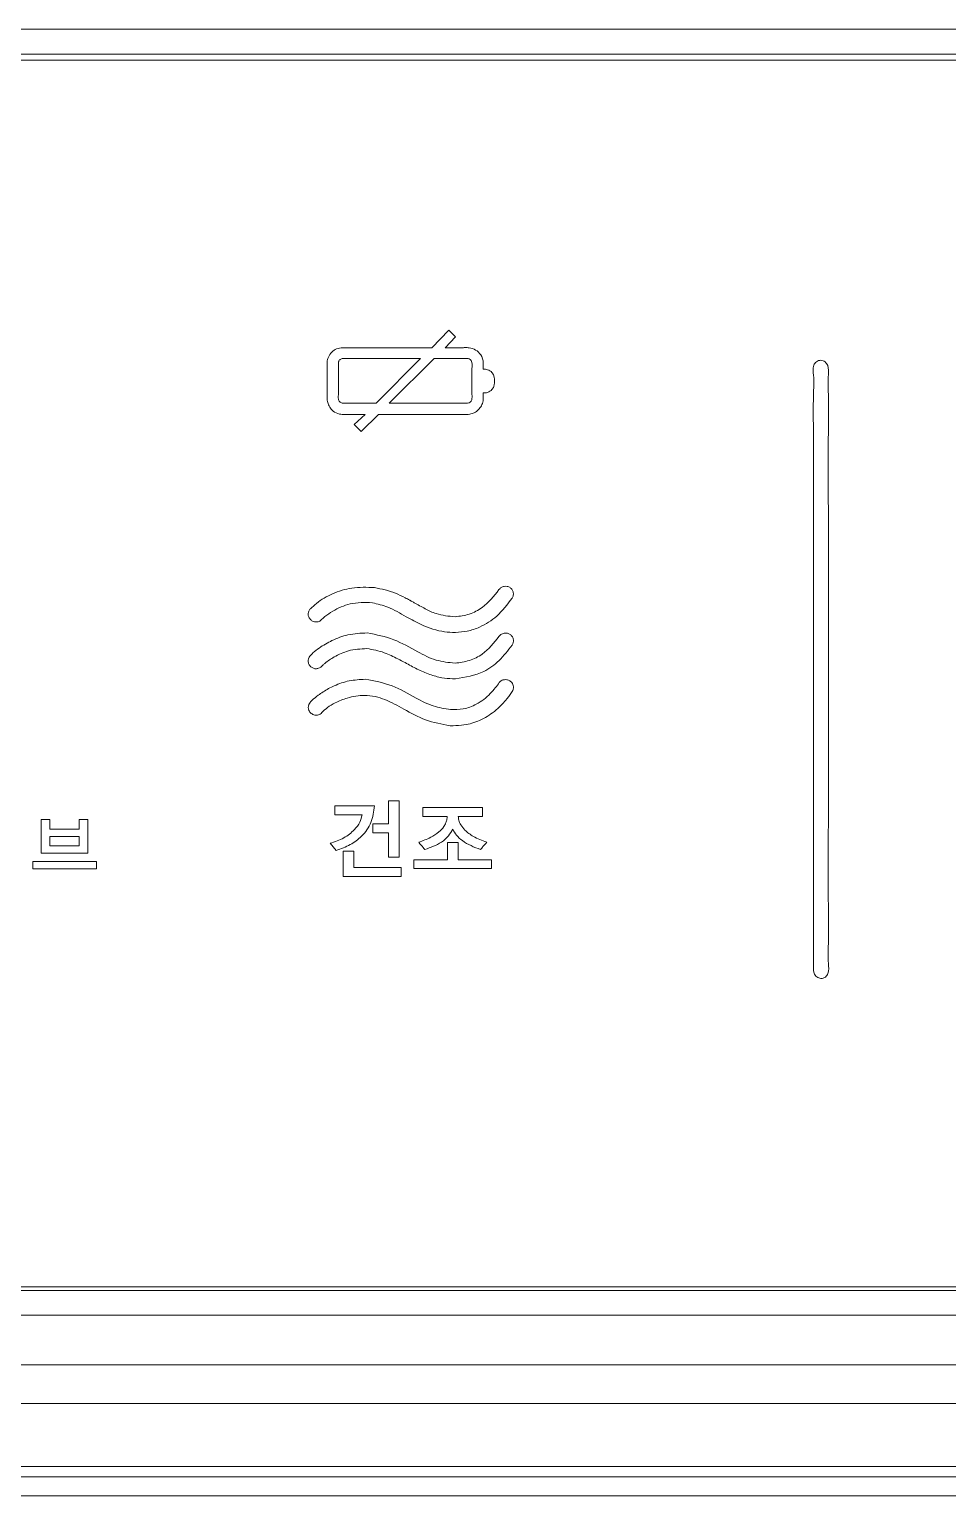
# Model space of a CAD drawing. Extents: x -1671 to 824, y 68 to 2359.
# Drawn here: x -841 to -803.9, y 946.9 to 1006.2 of the extents above; entities that cross this region are included whole.
import ezdxf

# ---------------------------------------------------------------- set-up
doc = ezdxf.new("R2010")
doc.units = 0
doc.header["$LTSCALE"] = 20
doc.header["$MEASUREMENT"] = 0
doc.layers.get('0').update_dxf_attribs({"linetype": 'CONTINUOUS'})

msp = doc.modelspace()

# ---------------------------------------------------------------- linework, layer by layer
at = {"color": 7, "linetype": 'Continuous', "lineweight": 15}
for p, q in [((-680.601, 1006.208), (-884.601, 1006.208)), ((-884.601, 1005.208), (-680.601, 1005.208)), ((-884.693, 1004.958), (-680.693, 1004.958)), ((-824.707, 993.334), (-824.022, 994.042)), ((-824.022, 994.042), (-823.747, 993.768)), ((-823.747, 993.768), (-824.159, 993.334)), ((-826.948, 991.093), (-825.165, 992.899)), ((-824.616, 992.899), (-826.422, 991.093)), ((-827.839, 990.225), (-827.405, 990.636)), ((-827.565, 989.95), (-827.839, 990.225)), ((-826.856, 990.636), (-827.565, 989.95)), ((-828.62, 974.446), (-828.62, 974.807)), ((-828.62, 974.807), (-827.024, 974.807)), ((-826.451, 975.012), (-826.021, 975.012)), ((-826.451, 974.081), (-826.451, 975.012)), ((-826.021, 975.012), (-826.021, 972.732)), ((-840.487, 974.26), (-840.135, 974.26)), ((-840.487, 972.897), (-840.487, 974.26)), ((-840.135, 974.26), (-840.135, 973.859)), ((-838.953, 973.859), (-838.953, 974.26)), ((-838.953, 974.26), (-838.604, 974.26)), ((-838.604, 974.26), (-838.604, 972.897)), ((-827.524, 974.446), (-828.62, 974.446)), ((-825.07, 974.737), (-822.654, 974.737)), ((-825.07, 974.377), (-825.07, 974.737)), ((-824.087, 974.375), (-825.07, 974.377)), ((-822.654, 974.377), (-823.637, 974.375)), ((-822.654, 974.737), (-822.654, 974.377)), ((-840.135, 973.859), (-838.953, 973.859)), ((-827.086, 974.081), (-826.451, 974.081)), ((-827.086, 973.721), (-827.086, 974.081)), ((-826.451, 973.721), (-827.086, 973.721)), ((-826.451, 972.732), (-826.451, 973.721)), ((-840.135, 973.565), (-838.953, 973.565)), ((-840.135, 973.192), (-840.135, 973.565)), ((-838.953, 973.192), (-840.135, 973.192)), ((-838.953, 973.565), (-838.953, 973.192)), ((-828.571, 973.006), (-828.815, 973.293)), ((-824.077, 972.631), (-824.077, 973.321)), ((-824.077, 973.321), (-823.647, 973.321)), ((-823.647, 973.321), (-823.647, 972.631)), ((-840.827, 972.553), (-838.26, 972.553)), ((-840.827, 972.258), (-840.827, 972.553)), ((-838.604, 972.897), (-840.487, 972.897)), ((-838.26, 972.553), (-838.26, 972.258)), ((-828.284, 971.957), (-828.284, 972.978)), ((-828.284, 972.978), (-827.854, 972.978)), ((-827.854, 972.978), (-827.854, 972.318)), ((-826.021, 972.732), (-826.451, 972.732)), ((-825.431, 972.631), (-824.077, 972.631)), ((-825.431, 972.27), (-825.431, 972.631)), ((-823.647, 972.631), (-822.293, 972.631)), ((-822.293, 972.631), (-822.293, 972.27)), ((-838.26, 972.258), (-840.827, 972.258)), ((-825.938, 971.957), (-828.284, 971.957)), ((-827.854, 972.318), (-825.938, 972.318)), ((-825.938, 972.318), (-825.938, 971.957)), ((-822.293, 972.27), (-825.431, 972.27)), ((-680.693, 955.358), (-884.693, 955.358)), ((-680.601, 955.208), (-884.601, 955.208)), ((-884.601, 954.208), (-680.601, 954.208)), ((-680.601, 952.208), (-884.601, 952.208)), ((-686.219, 950.64), (-878.983, 950.64)), ((-879.045, 948.095), (-686.157, 948.095)), ((-686.157, 947.669), (-879.045, 947.669)), ((-883.688, 946.914), (-681.514, 946.914)), ((-883.688, 946.914), (-681.514, 946.914))]:
    msp.add_line(p, q, dxfattribs=at)
for points, knots in [([(-827.405, 990.636), (-827.558, 990.636), (-827.778, 990.636), (-828.051, 990.636), (-828.243, 990.636), (-828.463, 990.638), (-828.687, 990.745), (-828.839, 990.927), (-828.916, 991.111), (-828.938, 991.26), (-828.936, 991.353), (-828.936, 991.421), (-828.936, 991.535), (-828.936, 991.81), (-828.939, 992.185), (-828.932, 992.519), (-828.941, 992.747), (-828.912, 992.919), (-828.798, 993.117), (-828.613, 993.276), (-828.413, 993.332), (-828.289, 993.334), (-828.193, 993.334), (-828.036, 993.334), (-827.678, 993.334), (-826.551, 993.334), (-825.527, 993.334), (-824.707, 993.334)], [0, 0, 0, 0, 0.058091, 0.083652, 0.103735, 0.130899, 0.166758, 0.193525, 0.219364, 0.241617, 0.250114, 0.254584, 0.267551, 0.293485, 0.358838, 0.410186, 0.420214, 0.445292, 0.475203, 0.50531, 0.53575, 0.551476, 0.552642, 0.572092, 0.610993, 0.688794, 1, 1, 1, 1]), ([(-824.159, 993.334), (-824.022, 993.335), (-823.779, 993.338), (-823.512, 993.324), (-823.329, 993.343), (-823.158, 993.332), (-822.925, 993.257), (-822.693, 993.047), (-822.617, 992.789), (-822.628, 992.59), (-822.628, 992.506), (-822.627, 992.465)], [0, 0, 0, 0, 0.1929695, 0.3445884, 0.3777364, 0.4531149, 0.5846602, 0.7168715, 0.8812144, 0.9425683, 1, 1, 1, 1]), ([(-825.165, 992.899), (-825.78, 992.899), (-826.654, 992.899), (-827.639, 992.9), (-828.058, 992.898), (-828.257, 992.9), (-828.367, 992.896), (-828.429, 992.847), (-828.459, 992.806), (-828.477, 992.759), (-828.482, 992.648), (-828.475, 992.326), (-828.485, 991.917), (-828.472, 991.509), (-828.494, 991.309), (-828.464, 991.194), (-828.43, 991.144), (-828.34, 991.08), (-828.102, 991.104), (-827.635, 991.086), (-827.223, 991.09), (-826.948, 991.093)], [0, 0, 0, 0, 0.284232, 0.403609, 0.456135, 0.476771, 0.496735, 0.504586, 0.512265, 0.519887, 0.527658, 0.563187, 0.669301, 0.715991, 0.752037, 0.76105, 0.770132, 0.779463, 0.810512, 0.873675, 1, 1, 1, 1]), ([(-826.422, 991.093), (-825.807, 991.097), (-824.935, 991.101), (-823.94, 991.084), (-823.491, 991.106), (-823.238, 991.066), (-823.126, 991.16), (-823.091, 991.222), (-823.075, 991.333), (-823.097, 991.657), (-823.075, 992.066), (-823.094, 992.473), (-823.064, 992.687), (-823.114, 992.823), (-823.188, 992.888), (-823.286, 992.903), (-823.487, 992.895), (-823.932, 992.903), (-824.342, 992.901), (-824.616, 992.899)], [0, 0, 0, 0, 0.284031, 0.403324, 0.455813, 0.495453, 0.511716, 0.519806, 0.527645, 0.563088, 0.669126, 0.715783, 0.752086, 0.766203, 0.780714, 0.794867, 0.810646, 0.873764, 1, 1, 1, 1]), ([(-808.981, 967.826), (-809.042, 967.842), (-809.163, 967.873), (-809.303, 968.096), (-809.265, 968.554), (-809.293, 969.461), (-809.273, 971.319), (-809.288, 975.019), (-809.275, 980.311), (-809.293, 985.606), (-809.265, 989.302), (-809.305, 991.166), (-809.248, 992.078), (-809.328, 992.56), (-809.171, 992.782), (-808.985, 992.851), (-808.801, 992.772), (-808.659, 992.559), (-808.698, 992.094), (-808.669, 991.192), (-808.69, 989.331), (-808.674, 985.633), (-808.687, 980.34), (-808.669, 975.045), (-808.698, 971.349), (-808.658, 969.485), (-808.714, 968.572), (-808.635, 968.091), (-808.792, 967.868), (-808.918, 967.826), (-808.981, 967.826), (-808.981, 967.826)], [0, 0, 0, 0, 0.003594, 0.007186, 0.014387, 0.030065, 0.061421, 0.124132, 0.249555, 0.374978, 0.43769, 0.469045, 0.484723, 0.492757, 0.49623, 0.499969, 0.503566, 0.507181, 0.514394, 0.530072, 0.561428, 0.624139, 0.749562, 0.874985, 0.937697, 0.969053, 0.984731, 0.992759, 0.996236, 0.99999, 1, 1, 1, 1]), ([(-822.627, 992.465), (-822.568, 992.463), (-822.437, 992.459), (-822.279, 992.356), (-822.2, 992.213), (-822.174, 992.093), (-822.168, 991.985), (-822.174, 991.877), (-822.199, 991.756), (-822.279, 991.614), (-822.437, 991.511), (-822.568, 991.507), (-822.627, 991.505)], [0, 0, 0, 0, 0.116021, 0.257577, 0.349634, 0.435253, 0.49997, 0.56466, 0.650239, 0.742423, 0.883979, 1, 1, 1, 1]), ([(-822.627, 991.505), (-822.627, 991.462), (-822.628, 991.354), (-822.622, 991.177), (-822.694, 990.983), (-822.82, 990.82), (-822.983, 990.699), (-823.186, 990.627), (-823.389, 990.638), (-823.582, 990.636), (-824.042, 990.637), (-825.133, 990.636), (-826.167, 990.636), (-826.856, 990.636)], [0, 0, 0, 0, 0.026857, 0.067346, 0.109553, 0.152226, 0.194381, 0.234653, 0.283803, 0.319613, 0.355423, 0.570282, 1, 1, 1, 1]), ([(-821.993, 983.553), (-821.963, 983.584), (-821.906, 983.647), (-821.783, 983.69), (-821.657, 983.692), (-821.539, 983.642), (-821.454, 983.55), (-821.407, 983.438), (-821.404, 983.314), (-821.443, 983.243), (-821.462, 983.207)], [0, 0, 0, 0, 0.129627, 0.257478, 0.383845, 0.510272, 0.635753, 0.75668, 0.876177, 1, 1, 1, 1]), ([(-829.613, 982.777), (-829.531, 982.851), (-829.262, 983.095), (-828.712, 983.418), (-827.91, 983.666), (-827.333, 983.646), (-827.025, 983.634)], [0, 0, 0, 0, 0.1175269, 0.386979, 0.6740801, 1, 1, 1, 1]), ([(-827.025, 983.634), (-826.736, 983.574), (-826.306, 983.485), (-825.851, 983.256), (-825.651, 983.151), (-825.569, 983.107), (-825.508, 983.073), (-825.457, 983.046), (-825.415, 983.023)], [0, 0, 0, 0, 0.5089775, 0.7564637, 0.8788388, 0.8992529, 0.9175628, 1, 1, 1, 1]), ([(-823.765, 982.452), (-823.57, 982.478), (-823.183, 982.531), (-822.527, 982.871), (-822.199, 983.289), (-821.993, 983.553)], [0, 0, 0, 0, 0.271389, 0.540762, 1, 1, 1, 1]), ([(-821.462, 983.207), (-821.654, 982.949), (-822.011, 982.47), (-822.675, 982.056), (-823.253, 981.854), (-823.586, 981.831), (-823.744, 981.82)], [0, 0, 0, 0, 0.344339, 0.640704, 0.829838, 1, 1, 1, 1]), ([(-829.593, 982.33), (-829.626, 982.366), (-829.69, 982.437), (-829.709, 982.572), (-829.683, 982.691), (-829.636, 982.748), (-829.613, 982.777)], [0, 0, 0, 0, 0.286504, 0.562028, 0.778676, 1, 1, 1, 1]), ([(-827.107, 983.023), (-827.412, 983.03), (-827.975, 983.044), (-828.606, 982.751), (-828.975, 982.517), (-829.105, 982.39), (-829.145, 982.351)], [0, 0, 0, 0, 0.40875, 0.753465, 0.923756, 1, 1, 1, 1]), ([(-825.742, 982.452), (-825.984, 982.595), (-826.413, 982.849), (-826.896, 982.97), (-827.107, 983.023)], [0, 0, 0, 0, 0.563969, 1, 1, 1, 1]), ([(-825.415, 983.023), (-825.27, 982.94), (-824.984, 982.777), (-824.449, 982.518), (-824.025, 982.477), (-823.765, 982.452)], [0, 0, 0, 0, 0.284538, 0.560239, 1, 1, 1, 1]), ([(-829.145, 982.351), (-829.181, 982.318), (-829.252, 982.253), (-829.387, 982.235), (-829.506, 982.26), (-829.564, 982.306), (-829.593, 982.33)], [0, 0, 0, 0, 0.286236, 0.561768, 0.778571, 1, 1, 1, 1]), ([(-823.744, 981.82), (-823.784, 981.82), (-823.972, 981.819), (-824.322, 981.856), (-824.736, 981.97), (-825.107, 982.124), (-825.427, 982.283), (-825.637, 982.396), (-825.742, 982.452)], [0, 0, 0, 0, 0.057172, 0.265234, 0.494779, 0.662808, 0.831673, 1, 1, 1, 1]), ([(-829.593, 980.434), (-829.623, 980.467), (-829.682, 980.53), (-829.709, 980.648), (-829.695, 980.746), (-829.666, 980.831), (-829.591, 980.904), (-829.467, 981.037), (-829.183, 981.249), (-828.722, 981.516), (-828.069, 981.765), (-827.575, 981.788), (-827.311, 981.8)], [0, 0, 0, 0, 0.042972, 0.083812, 0.113633, 0.140545, 0.170025, 0.215008, 0.3204, 0.516371, 0.740424, 1, 1, 1, 1]), ([(-827.311, 981.8), (-826.947, 981.728), (-826.227, 981.585), (-825.361, 981.074), (-824.559, 980.66), (-824.026, 980.605), (-823.765, 980.578)], [0, 0, 0, 0, 0.2917602, 0.5784214, 0.7936932, 1, 1, 1, 1]), ([(-823.765, 980.578), (-823.57, 980.603), (-823.182, 980.654), (-822.525, 980.983), (-822.198, 981.397), (-821.993, 981.657)], [0, 0, 0, 0, 0.273509, 0.543075, 1, 1, 1, 1]), ([(-821.993, 981.657), (-821.959, 981.693), (-821.893, 981.763), (-821.762, 981.799), (-821.641, 981.793), (-821.577, 981.757), (-821.545, 981.739)], [0, 0, 0, 0, 0.28703, 0.565896, 0.782417, 1, 1, 1, 1]), ([(-821.545, 981.739), (-821.509, 981.71), (-821.438, 981.653), (-821.403, 981.527), (-821.409, 981.407), (-821.445, 981.344), (-821.462, 981.311)], [0, 0, 0, 0, 0.276322, 0.55309, 0.774548, 1, 1, 1, 1]), ([(-827.33, 981.169), (-827.583, 981.154), (-828.046, 981.128), (-828.609, 980.866), (-828.944, 980.645), (-829.1, 980.507), (-829.147, 980.45), (-829.194, 980.419), (-829.266, 980.38), (-829.367, 980.344), (-829.494, 980.36), (-829.56, 980.41), (-829.593, 980.434)], [0, 0, 0, 0, 0.302615, 0.552755, 0.736161, 0.785356, 0.802492, 0.825161, 0.852409, 0.902028, 0.950948, 1, 1, 1, 1]), ([(-825.783, 980.598), (-825.879, 980.649), (-826.066, 980.747), (-826.345, 980.883), (-826.752, 981.065), (-827.091, 981.126), (-827.33, 981.169)], [0, 0, 0, 0, 0.196829, 0.381018, 0.562559, 1, 1, 1, 1]), ([(-821.462, 981.311), (-821.627, 981.093), (-821.945, 980.673), (-822.704, 980.116), (-823.351, 980.011), (-823.744, 979.947)], [0, 0, 0, 0, 0.297593, 0.572947, 1, 1, 1, 1]), ([(-823.744, 979.947), (-823.784, 979.946), (-823.972, 979.945), (-824.326, 979.982), (-824.809, 980.114), (-825.299, 980.333), (-825.622, 980.51), (-825.783, 980.598)], [0, 0, 0, 0, 0.055968, 0.259811, 0.490511, 0.746062, 1, 1, 1, 1]), ([(-829.145, 978.581), (-829.166, 978.559), (-829.206, 978.518), (-829.282, 978.482), (-829.361, 978.468), (-829.465, 978.479), (-829.585, 978.538), (-829.677, 978.654), (-829.702, 978.784), (-829.686, 978.9), (-829.623, 978.999), (-829.497, 979.127), (-829.319, 979.266), (-829.026, 979.47), (-828.618, 979.693), (-828.042, 979.891), (-827.612, 979.914), (-827.392, 979.926)], [0, 0, 0, 0, 0.0259174, 0.0495159, 0.072112, 0.0944825, 0.1391469, 0.183803, 0.2178781, 0.2515389, 0.2830098, 0.3174848, 0.4074855, 0.4780054, 0.6271797, 0.8099418, 1, 1, 1, 1]), ([(-827.392, 979.926), (-827.022, 979.858), (-826.294, 979.724), (-825.439, 979.213), (-824.675, 978.815), (-824.185, 978.739), (-823.949, 978.703)], [0, 0, 0, 0, 0.303709, 0.598452, 0.806477, 1, 1, 1, 1]), ([(-823.949, 978.703), (-823.775, 978.703), (-823.415, 978.702), (-822.846, 978.915), (-822.426, 979.244), (-822.144, 979.571), (-822.025, 979.732), (-821.968, 979.815), (-821.942, 979.838), (-821.901, 979.873), (-821.816, 979.907), (-821.704, 979.919), (-821.574, 979.888), (-821.475, 979.81), (-821.424, 979.715), (-821.405, 979.635), (-821.405, 979.564), (-821.417, 979.498), (-821.439, 979.456), (-821.452, 979.433)], [0, 0, 0, 0, 0.155913, 0.323475, 0.536651, 0.630959, 0.712561, 0.718727, 0.721261, 0.743654, 0.766605, 0.802882, 0.843957, 0.884559, 0.9122, 0.939618, 0.957801, 0.975973, 1, 1, 1, 1]), ([(-823.968, 978.05), (-824.303, 978.112), (-824.962, 978.233), (-825.8, 978.7), (-826.455, 979.066), (-826.996, 979.243), (-827.513, 979.3), (-828.069, 979.202), (-828.567, 979.007), (-828.913, 978.806), (-829.073, 978.651), (-829.145, 978.581)], [0, 0, 0, 0, 0.181203, 0.356664, 0.51022, 0.58284, 0.660243, 0.786957, 0.880654, 0.94658, 1, 1, 1, 1]), ([(-821.452, 979.433), (-821.489, 979.379), (-821.561, 979.275), (-821.694, 979.106), (-821.888, 978.882), (-822.235, 978.564), (-822.745, 978.234), (-823.328, 978.072), (-823.736, 978.046), (-823.925, 978.05), (-823.968, 978.05)], [0, 0, 0, 0, 0.065348, 0.125762, 0.214225, 0.36086, 0.593491, 0.81245, 0.956429, 1, 1, 1, 1]), ([(-827.024, 974.807), (-827.053, 974.578), (-827.111, 974.122), (-827.501, 973.583), (-828.001, 973.204), (-828.376, 973.074), (-828.571, 973.006)], [0, 0, 0, 0, 0.268494, 0.534794, 0.757157, 1, 1, 1, 1]), ([(-828.815, 973.293), (-828.624, 973.356), (-828.261, 973.476), (-827.862, 973.793), (-827.599, 974.118), (-827.547, 974.343), (-827.524, 974.446)], [0, 0, 0, 0, 0.328065, 0.62486, 0.827693, 1, 1, 1, 1]), ([(-825.236, 973.335), (-825.07, 973.395), (-824.781, 973.499), (-824.437, 973.721), (-824.236, 973.933), (-824.137, 974.115), (-824.094, 974.254), (-824.089, 974.338), (-824.087, 974.375)], [0, 0, 0, 0, 0.320582, 0.559306, 0.737524, 0.846519, 0.933613, 1, 1, 1, 1]), ([(-823.637, 974.375), (-823.632, 974.326), (-823.62, 974.209), (-823.53, 974.018), (-823.34, 973.783), (-822.988, 973.527), (-822.671, 973.404), (-822.488, 973.334)], [0, 0, 0, 0, 0.08952, 0.214172, 0.378939, 0.640295, 1, 1, 1, 1]), ([(-823.862, 973.863), (-823.914, 973.771), (-824.03, 973.568), (-824.4, 973.251), (-824.752, 973.124), (-824.983, 973.041)], [0, 0, 0, 0, 0.220106, 0.489458, 1, 1, 1, 1]), ([(-822.742, 973.041), (-822.997, 973.141), (-823.354, 973.28), (-823.709, 973.606), (-823.812, 973.78), (-823.862, 973.863)], [0, 0, 0, 0, 0.573199, 0.797946, 1, 1, 1, 1]), ([(-824.983, 973.041), (-825.034, 973.1), (-825.119, 973.198), (-825.203, 973.296), (-825.236, 973.335)], [0, 0, 0, 0, 0.606738, 1, 1, 1, 1]), ([(-822.488, 973.334), (-822.537, 973.276), (-822.622, 973.178), (-822.707, 973.081), (-822.742, 973.041)], [0, 0, 0, 0, 0.588258, 1, 1, 1, 1])]:
    msp.add_open_spline(points, degree=3, knots=knots, dxfattribs=at)

doc.saveas('drawing.dxf')
